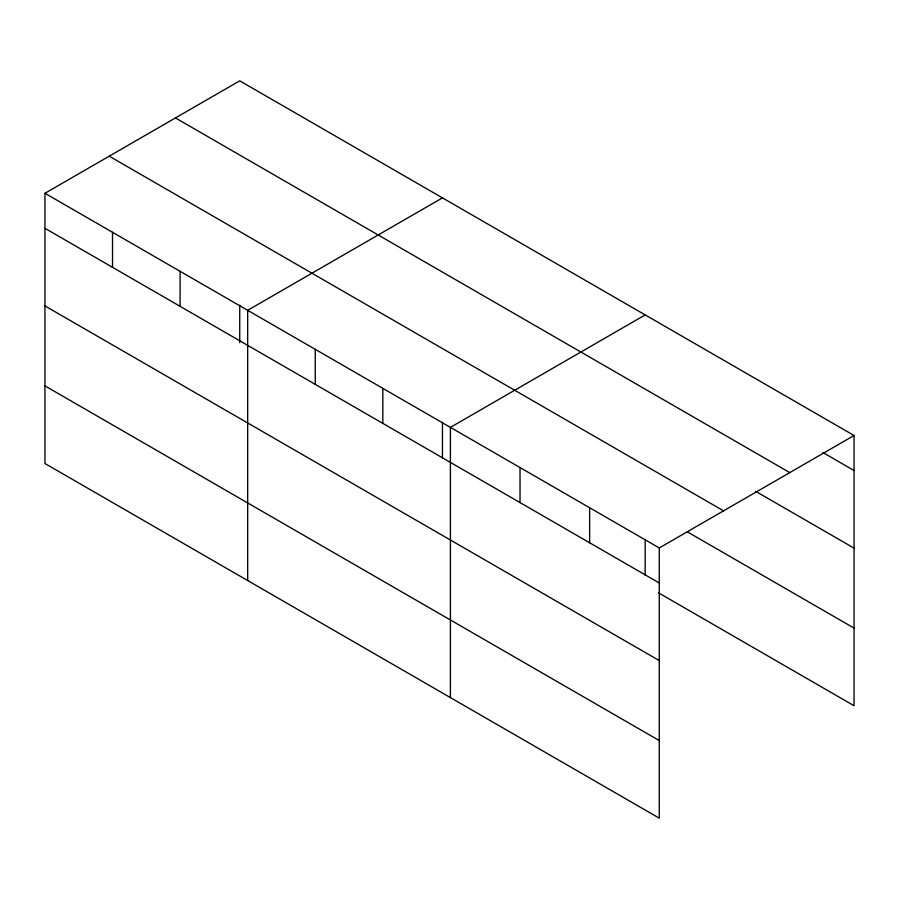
<?xml version="1.0" encoding="UTF-8"?>
<svg xmlns="http://www.w3.org/2000/svg" width="899" height="899" viewBox="0 0 899 899"><rect width="100%" height="100%" fill="white"/><g stroke="black" fill="none" stroke-linecap="round" stroke-linejoin="round"><path stroke-width="1.35" d="M659.27 660.596L659.27 547.952L44.95 193.285L44.95 463.502L659.27 818.169L659.27 660.596L44.95 305.918M658.383 592.756L854.05 705.715L854.05 435.498L239.73 80.831L44.95 193.285M442.454 197.87L247.675 310.324L247.675 580.54M645.179 314.908L450.399 427.373L450.399 697.579M659.27 547.952L854.05 435.498M822.843 452.5L854.05 470.525M175.451 117.938L789.771 472.616M755.621 491.303L854.05 548.132M109.229 156.179L723.549 510.846M687.196 531.77L854.05 628.098M44.95 228.312L659.27 582.979M44.95 385.885L659.27 740.562M645.179 539.389L645.179 575.427M589.643 507.755L589.643 542.782M520.027 467.57L520.027 502.586M442.454 422.35L442.454 458.389M382.828 388.357L382.828 423.373M315.246 349.34L315.246 384.367M239.73 305.312L239.73 342.733M180.103 271.307L180.103 306.334M112.521 232.302L112.521 267.318"/></g></svg>
